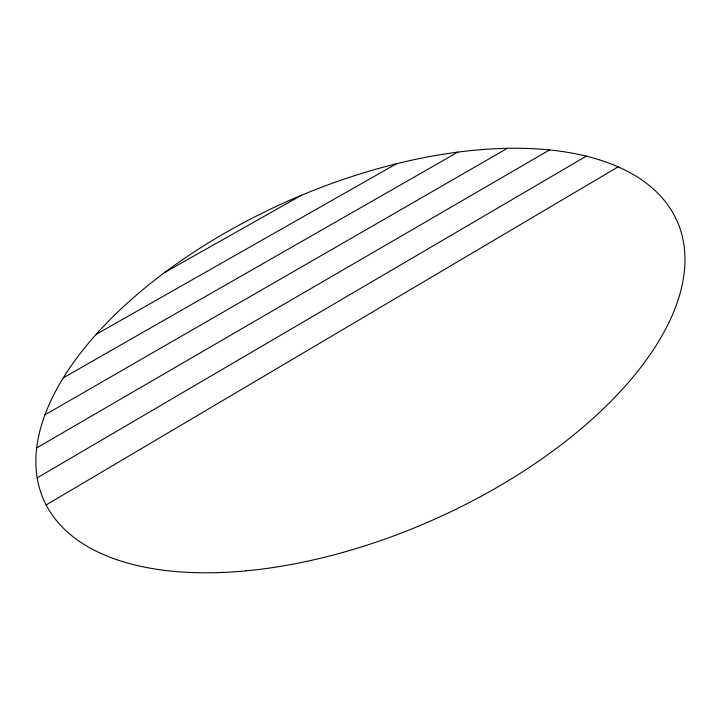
<?xml version="1.0" encoding="UTF-8"?>
<svg xmlns="http://www.w3.org/2000/svg" width="721" height="721" viewBox="0 0 721 721"><rect width="100%" height="100%" fill="white"/><g stroke="black" fill="none" stroke-linecap="round" stroke-linejoin="round"><path stroke-width="1.08" d="M46.153 504.934L618.131 166.848M37.186 477.852L586.272 156.16M36.708 447.894L549.546 149.941M44.945 414.854L507.341 148.328M63.295 377.858L457.889 152.104M96.136 334.382L396.514 163.739M164.848 272.376L301.576 195.211M245.807 570.879A346.008 175.14 -23.7 0 0 680.696 230.648A346.008 175.14 -23.7 0 0 154.772 280.063A346.008 175.14 -23.7 0 0 245.807 570.879"/></g></svg>
